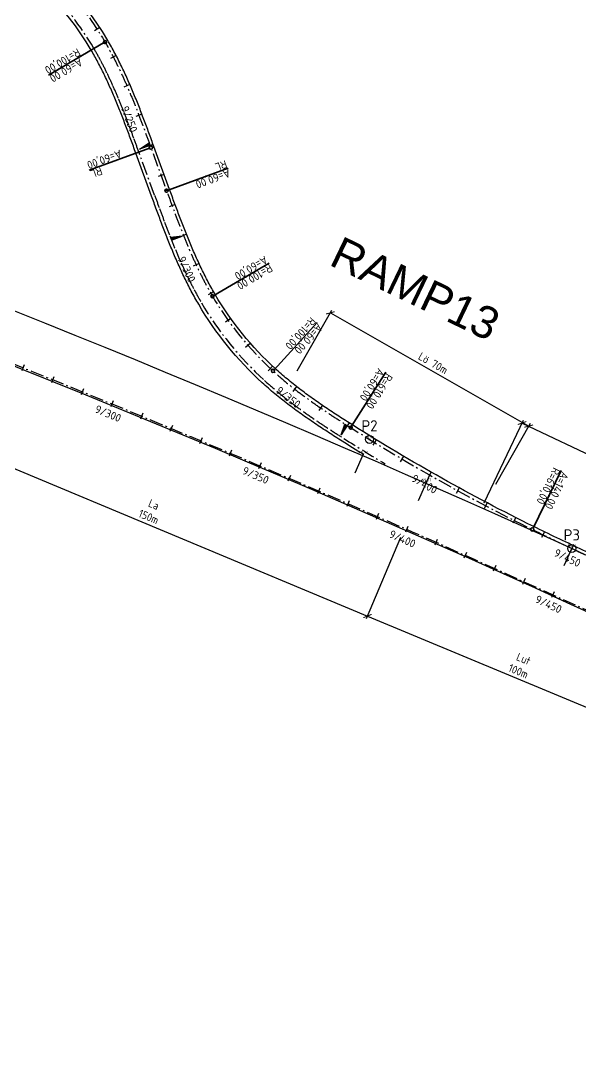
# Model space of a CAD drawing. Header units: metres. Extents: x 162815 to 178081, y 6220705 to 6240819.
# Drawn here: x 168315.6 to 168490.4, y 6228545.5 to 6228866.2 of the extents above; entities that cross this region are included whole.
import ezdxf
from ezdxf.enums import TextEntityAlignment as Align

# ---------------------------------------------------------------- set-up
doc = ezdxf.new("R2010")
doc.units = ezdxf.units.M
doc.linetypes.add('BH90-VAGMITT', pattern=[6.7, 4.2, -1, 0.5, -1])
doc.layers.get('Defpoints').update_dxf_attribs({"color": 5})
for name, color, linetype in [('00_tvångpunkter', 2, 'Continuous'), ('M-31-Centrumlinje', 4, 'BH90-VAGMITT'), ('M-312A', 3, 'Continuous'), ('M-32-Sektionering_markering', 3, 'Continuous'), ('M-32-Sektionering_text', 1, 'Continuous'), ('M-32-TP_text', 1, 'Continuous'), ('Skevningsdiagram', 1, 'Continuous')]:
    doc.layers.add(name, color=color, linetype=linetype)
doc.layers.add('M-32-TP_markering', color=3, linetype='Continuous', lineweight=35)
doc.styles.add('ARIAL', font='arial.ttf')
doc.styles.add('Iso', font='iso.shx')
doc.styles.add('ISO35', font='iso3098.shx')
doc.styles.add('ISO50', font='iso3098.shx', dxfattribs={"height": 5})
doc.dimstyles.new('BH90$0', dxfattribs={"dimtxt": 2.5, "dimasz": 2, "dimexe": 1, "dimexo": 5, "dimgap": 1, "dimtad": 1, "dimzin": 0, "dimdsep": 46, "dimtxsty": 'Iso', "dimblk1": 'ARCHTICK', "dimblk2": 'ARCHTICK', "dimsah": 1, "dimcen": 1.5, "dimadec": 0, "dimazin": 0, "dimtfac": 1, "dimtix": 1, "dimtmove": 0, "dimatfit": 3, "dimfxl": 1, "dimtolj": 1, "dimtzin": 0, "dimarcsym": 0})
picture_1 = doc.add_image_def('image1.png', size_in_pixel=(2309, 1928))

# ---------------------------------------------------------------- blocks, each defined once
blk = doc.blocks.new('_ARCHTICK')
at = {"color": 0, "linetype": 'ByBlock', "const_width": 0.15}
blk.add_lwpolyline([(-0.5, -0.5), (0.5, 0.5)], dxfattribs=at)
blk = doc.blocks.new('*D55')
at = {"layer": 'Defpoints', "color": 0, "lineweight": -2, "transparency": 16777216}
for p, q in [((168295.79, 6228762.6), (168285.15, 6228737.12)), ((168285.54, 6228738.05), (168423.96, 6228680.24)), ((168434.21, 6228704.8), (168423.57, 6228679.32))]:
    blk.add_line(p, q, dxfattribs=at)
at = {"layer": 'Defpoints', "color": 0, "transparency": 16777216}
for p in [(168297.72, 6228767.21), (168436.14, 6228709.41), (168423.96, 6228680.24)]:
    blk.add_point(p, dxfattribs=at)
at = {"layer": 'Defpoints', "color": 0, "lineweight": -2, "transparency": 16777216, "xscale": 2, "yscale": 2, "zscale": 2}
for p, rotation in [((168285.54, 6228738.05), 157.334874867428), ((168423.96, 6228680.24), 337.334874867428)]:
    blk.add_blockref('_ARCHTICK', p, dxfattribs=dict(at, rotation=rotation))
at = {"layer": 'Defpoints', "color": 0, "transparency": 16777216, "insert": (168356.42, 6228713.14), "char_height": 2.5, "attachment_point": 5, "rotation": 337.3349, "style": 'Iso'}
blk.add_mtext('\\A1;La\\P150m', dxfattribs=at)
blk = doc.blocks.new('*D56')
at = {"layer": 'Defpoints', "color": 0, "lineweight": -2, "transparency": 16777216}
for p, q in [((168434.21, 6228704.8), (168423.57, 6228679.32)), ((168423.96, 6228680.24), (168516.46, 6228641.62)), ((168525.5, 6228663.28), (168516.07, 6228640.69))]:
    blk.add_line(p, q, dxfattribs=at)
at = {"layer": 'Defpoints', "color": 0, "transparency": 16777216}
for p in [(168436.14, 6228709.41), (168527.43, 6228667.89), (168516.46, 6228641.62)]:
    blk.add_point(p, dxfattribs=at)
at = {"layer": 'Defpoints', "color": 0, "lineweight": -2, "transparency": 16777216, "xscale": 2, "yscale": 2, "zscale": 2}
for p, rotation in [((168423.96, 6228680.24), 157.334874867428), ((168516.46, 6228641.62), 337.334874867428)]:
    blk.add_blockref('_ARCHTICK', p, dxfattribs=dict(at, rotation=rotation))
at = {"layer": 'Defpoints', "color": 0, "transparency": 16777216, "insert": (168471.88, 6228664.93), "char_height": 2.5, "attachment_point": 5, "rotation": 337.3349, "style": 'Iso'}
blk.add_mtext('\\A1;Lut\\P100m', dxfattribs=at)
blk = doc.blocks.new('*D57')
at = {"layer": 'Defpoints', "color": 0, "lineweight": -2, "transparency": 16777216}
for p, q in [((168460.34, 6228715.54), (168472.63, 6228741.41)), ((168472.2, 6228740.51), (168553.45, 6228701.92)), ((168542.89, 6228679.68), (168553.88, 6228702.83))]:
    blk.add_line(p, q, dxfattribs=at)
at = {"layer": 'Defpoints', "color": 0, "transparency": 16777216}
for p in [(168458.19, 6228711.02), (168553.45, 6228701.92), (168540.75, 6228675.17)]:
    blk.add_point(p, dxfattribs=at)
at = {"layer": 'Defpoints', "color": 0, "lineweight": -2, "transparency": 16777216, "xscale": 2, "yscale": 2, "zscale": 2}
for p, rotation in [((168472.2, 6228740.51), 154.5970208892949), ((168553.45, 6228701.92), 334.5970208892949)]:
    blk.add_blockref('_ARCHTICK', p, dxfattribs=dict(at, rotation=rotation))
at = {"layer": 'Defpoints', "color": 0, "transparency": 16777216, "insert": (168514.69, 6228725.13), "char_height": 2.5, "attachment_point": 5, "rotation": 334.597, "style": 'Iso'}
blk.add_mtext('\\A1;Ls\\P90m', dxfattribs=at)
blk = doc.blocks.new('*D60')
at = {"layer": 'Defpoints', "color": 0, "lineweight": -2, "transparency": 16777216}
for p, q in [((168402, 6228756.8), (168412.85, 6228775.8)), ((168412.35, 6228774.93), (168474.31, 6228739.56)), ((168463.99, 6228721.47), (168474.81, 6228740.43))]:
    blk.add_line(p, q, dxfattribs=at)
at = {"layer": 'Defpoints', "color": 0, "transparency": 16777216}
for p in [(168399.53, 6228752.46), (168474.31, 6228739.56), (168461.51, 6228717.13)]:
    blk.add_point(p, dxfattribs=at)
at = {"layer": 'Defpoints', "color": 0, "lineweight": -2, "transparency": 16777216, "xscale": 2, "yscale": 2, "zscale": 2}
for p, rotation in [((168412.35, 6228774.93), 150.2838478019155), ((168474.31, 6228739.56), 330.2838478019156)]:
    blk.add_blockref('_ARCHTICK', p, dxfattribs=dict(at, rotation=rotation))
at = {"layer": 'Defpoints', "color": 0, "transparency": 16777216, "insert": (168444.45, 6228759.2), "char_height": 2.5, "attachment_point": 5, "rotation": 330.2838, "style": 'Iso'}
blk.add_mtext('\\A1;Lö 70m', dxfattribs=at)
blk = doc.blocks.new('_zniv')
at = {"color": 0}
for p, q in [((-0.43, 0), (0.43, 0)), ((0, 0.43), (0, -0.43))]:
    blk.add_line(p, q, dxfattribs=at)
at = {"color": 4, "style": 'Iso'}
blk.add_attdef('ZNIV', text='', height=2, dxfattribs=at).set_placement((0, 0), align=Align.BOTTOM_CENTER)
blk = doc.blocks.new('skevning')
at = {"layer": 'Skevningsdiagram'}
h = blk.add_hatch(dxfattribs=at)
h.set_pattern_fill('LINE', color=256, scale=2, angle=90, style=0)
h.set_pattern_definition([(90, (-3.5, -2.9835), (-0.25, 2e-17), [])])
h.paths.add_polyline_path([(0, 0.875), (0, 0), (-3.5, 0)])
blk.add_lwpolyline([(0, 0.875), (0, 0), (-3.5, 0)], close=True, dxfattribs=at)

msp = doc.modelspace()

# ---------------------------------------------------------------- linework, layer by layer
at = {"layer": 'Defpoints'}
for p, q in [((168422.563, 6228730.766), (168420.005, 6228724.861)), ((168443.345, 6228724.272), (168439.807, 6228716.222)), ((168487.904, 6228701.654), (168485.286, 6228695.894))]:
    msp.add_line(p, q, dxfattribs=at)
at = {"layer": 'Defpoints', "color": 4, "linetype": 'Continuous'}
for centre in [(168424.57, 6228735.402, 49.46), (168487.737, 6228701.323, 50.14)]:
    msp.add_circle(centre, 1.25, dxfattribs=at)
at = {"layer": 'M-31-Centrumlinje', "color": 9, "linetype": 'ByBlock', "flags": 128}
msp.add_lwpolyline([(167651.792, 6228975.184, -0.0814978), (168861.698, 6228507.076, -0.0616582), (169155.153, 6228281.686, -0.0395626), (169466.039, 6227922.612, -0.0395626)], format="xyb", dxfattribs=at)
at = {"layer": 'M-31-Centrumlinje', "flags": 128}
for points in [[(168258.633, 6228915.118), (168273.807, 6228909.489, -0.0007031), (168278.024, 6228907.92, -0.0021094), (168282.233, 6228906.327, -0.0035156), (168286.424, 6228904.687, -0.0049219), (168290.586, 6228902.976, -0.0063282), (168294.708, 6228901.172, -0.0077345), (168298.778, 6228899.253, -0.0091409), (168302.781, 6228897.198, -0.0105473), (168306.7, 6228894.987, -0.1270681), (168341.976, 6228859.525, -0.0105473), (168344.167, 6228855.595, -0.0091409), (168346.201, 6228851.581, -0.0077345), (168348.098, 6228847.501, -0.0063282), (168349.88, 6228843.369, -0.0049219), (168351.569, 6228839.198, -0.0035156), (168353.187, 6228834.999, -0.0021094), (168354.758, 6228830.782, -0.0007031), (168356.305, 6228826.556), (168361.217, 6228813.098, 0.0007031), (168362.764, 6228808.872, 0.0021094), (168364.335, 6228804.655, 0.0035156), (168365.953, 6228800.456, 0.0049219), (168367.641, 6228796.285, 0.0063282), (168369.423, 6228792.153, 0.0077345), (168371.321, 6228788.073, 0.0091409), (168373.355, 6228784.059, 0.0105473), (168375.545, 6228780.128, 0.0754621), (168394.433, 6228756.802, 0.0116678), (168398.218, 6228753.511, 0.00992), (168402.142, 6228750.387, 0.0081724), (168406.177, 6228747.406, 0.0064248), (168410.297, 6228744.545, 0.0046772), (168414.479, 6228741.775, 0.0029297), (168418.703, 6228739.07, 0.0266622), (168475.407, 6228707.274, 0.0028806), (168482.634, 6228703.767, 0.0020576), (168489.895, 6228700.332, 0.0012345), (168497.179, 6228696.946, 0.0004115), (168504.474, 6228693.583, -0.0000382), (168506.696, 6228692.56, -0.0001145), (168508.918, 6228691.536, -0.0172688), (168755.984, 6228567.104)], [(168218.883, 6228795.626, -0.0421323), (168839.914, 6228502.1, -0.0519449), (169107.406, 6228307.258, -0.0145874), (169212.501, 6228206.869)], [(168218.883, 6228795.626, -0.0421323), (168839.914, 6228502.1, -0.0519449), (169107.406, 6228307.258, -0.0145874), (169212.501, 6228206.869)]]:
    msp.add_lwpolyline(points, format="xyb", dxfattribs=at)
at = {"layer": 'M-31-Centrumlinje'}
msp.add_lwpolyline([(168429.417, 6228727.773, -0.0061464), (168416.564, 6228735.69, -0.0029297), (168412.302, 6228738.42, -0.0046772), (168408.057, 6228741.23, -0.0064248), (168403.853, 6228744.151, -0.0081724), (168399.713, 6228747.209, -0.00992), (168395.665, 6228750.432, -0.0116678), (168391.738, 6228753.845, -0.0754622), (168372.094, 6228778.106, -0.0105473), (168369.821, 6228782.186, -0.0091409), (168367.72, 6228786.33, -0.0077345), (168365.771, 6228790.522, -0.0063282), (168363.949, 6228794.747, -0.0049219), (168362.23, 6228798.991, -0.0035156), (168360.592, 6228803.243, -0.0021094), (168359.01, 6228807.492, -0.0007031), (168357.459, 6228811.728), (168352.547, 6228825.184, 0.0007031), (168351.003, 6228829.401, 0.0021094), (168349.445, 6228833.587, 0.0035156), (168347.847, 6228837.733, 0.0049219), (168346.188, 6228841.831, 0.0063282), (168344.446, 6228845.87, 0.0077345), (168342.6, 6228849.838, 0.0091409), (168340.633, 6228853.722, 0.0105473), (168338.524, 6228857.505, 0.1270681), (168304.66, 6228891.547, 0.0105473)], format="xyb", dxfattribs=at)
at = {"layer": 'M-31-Centrumlinje', "color": 3, "linetype": 'Continuous'}
msp.add_lwpolyline([(168224.247, 6228792.908, -0.0437567), (168853.584, 6228493.285, -0.0616582), (169143.922, 6228270.29, -0.0121106), (169244.577, 6228166.166, -0.0395626)], format="xyb", dxfattribs=at)
at = {"layer": 'M-312A'}
for points in [[(168497.598, 6228697.853, -0.0012345), (168490.319, 6228701.238, -0.0020576), (168483.065, 6228704.669, -0.0028806), (168475.848, 6228708.171, -0.0266622), (168419.238, 6228739.915, -0.0029297), (168415.024, 6228742.614, -0.0046772), (168410.857, 6228745.373, -0.0064248), (168406.758, 6228748.22, -0.0081724), (168402.749, 6228751.181, -0.00992), (168398.856, 6228754.281, -0.0116678), (168395.106, 6228757.541, -0.0754622), (168376.408, 6228780.634, -0.0105473), (168374.239, 6228784.527, -0.0091409), (168372.221, 6228788.508, -0.0077345), (168370.337, 6228792.56, -0.0063282), (168368.565, 6228796.669, -0.0049219), (168366.883, 6228800.822, -0.0035156), (168365.27, 6228805.008, -0.0021094), (168363.703, 6228809.217, -0.0007031), (168362.157, 6228813.44), (168357.244, 6228826.899, 0.0007031), (168355.696, 6228831.127, 0.0021094), (168354.123, 6228835.352, 0.0035156), (168352.5, 6228839.564, 0.0049219), (168350.804, 6228843.753, 0.0063282), (168349.012, 6228847.908, 0.0077345), (168347.101, 6228852.016, 0.0091409), (168345.05, 6228856.063, 0.0105473), (168342.839, 6228860.03, 0.1270681), (168307.21, 6228895.847, 0.0105473)], [(168422.563, 6228730.766, -0.003131), (168416.029, 6228734.845, -0.0029297), (168411.758, 6228737.581, -0.0046772), (168407.497, 6228740.402, -0.0064248), (168403.272, 6228743.337, -0.0081724), (168399.106, 6228746.414, -0.00992), (168395.027, 6228749.662, -0.0116678), (168391.065, 6228753.106, -0.0754622), (168371.231, 6228777.601, -0.0105473), (168368.937, 6228781.718, -0.0091409), (168366.82, 6228785.894, -0.0077345), (168364.858, 6228790.115, -0.0063282), (168363.025, 6228794.363, -0.0049219), (168361.3, 6228798.625, -0.0035156), (168359.657, 6228802.89, -0.0021094), (168358.071, 6228807.146, -0.0007031), (168356.519, 6228811.385), (168351.608, 6228824.841, 0.0007031), (168350.065, 6228829.056, 0.0021094), (168348.509, 6228833.234, 0.0035156), (168346.916, 6228837.367, 0.0049219), (168345.265, 6228841.447, 0.0063282), (168343.533, 6228845.463, 0.0077345), (168341.7, 6228849.403, 0.0091409), (168339.749, 6228853.253, 0.0105473), (168337.661, 6228857, 0.1270681), (168304.15, 6228890.687, 0.0105473)]]:
    msp.add_lwpolyline(points, format="xyb", dxfattribs=at)
at = {"layer": 'M-32-Sektionering_markering'}
for p, q in [((168340.344, 6228864.069), (168338.667, 6228862.978)), ((168345.425, 6228855.35), (168343.652, 6228854.425)), ((168349.741, 6228846.252), (168347.906, 6228845.456)), ((168353.516, 6228836.946), (168351.648, 6228836.231)), ((168357.004, 6228827.557), (168355.125, 6228826.871)), ((168360.433, 6228818.164), (168358.554, 6228817.478)), ((168363.866, 6228808.775), (168361.989, 6228808.083)), ((168367.425, 6228799.46), (168365.568, 6228798.716)), ((168371.356, 6228790.327), (168369.544, 6228789.481)), ((168375.898, 6228781.515), (168374.162, 6228780.521)), ((168381.236, 6228773.182), (168379.608, 6228772.02)), ((168387.379, 6228765.423), (168385.875, 6228764.105)), ((168316.771, 6228758.718), (168316.024, 6228756.863)), ((168316.771, 6228758.718), (168316.024, 6228756.863)), ((168394.266, 6228758.317), (168392.901, 6228756.855)), ((168326.045, 6228754.97), (168325.293, 6228753.116)), ((168326.045, 6228754.97), (168325.293, 6228753.116)), ((168335.309, 6228751.198), (168334.553, 6228749.347)), ((168335.309, 6228751.198), (168334.553, 6228749.347)), ((168401.816, 6228751.902), (168400.587, 6228750.324)), ((168344.564, 6228747.404), (168343.803, 6228745.555)), ((168344.564, 6228747.404), (168343.803, 6228745.555)), ((168409.852, 6228746.057), (168408.722, 6228744.407)), ((168353.81, 6228743.588), (168353.044, 6228741.74)), ((168353.81, 6228743.588), (168353.044, 6228741.74)), ((168418.182, 6228740.585), (168417.108, 6228738.898)), ((168363.046, 6228739.748), (168362.276, 6228737.902)), ((168363.046, 6228739.748), (168362.276, 6228737.902)), ((168372.273, 6228735.886), (168371.498, 6228734.042)), ((168372.273, 6228735.886), (168371.498, 6228734.042)), ((168426.649, 6228735.297), (168425.604, 6228733.592)), ((168381.49, 6228732.002), (168380.711, 6228730.16)), ((168381.49, 6228732.002), (168380.711, 6228730.16)), ((168390.698, 6228728.095), (168389.914, 6228726.255)), ((168390.698, 6228728.095), (168389.914, 6228726.255)), ((168435.203, 6228730.149), (168434.185, 6228728.427)), ((168443.84, 6228725.141), (168442.851, 6228723.403)), ((168399.896, 6228724.165), (168399.108, 6228722.327)), ((168399.896, 6228724.165), (168399.108, 6228722.327)), ((168409.085, 6228720.213), (168408.292, 6228718.377)), ((168409.085, 6228720.213), (168408.292, 6228718.377)), ((168452.557, 6228720.276), (168451.597, 6228718.521)), ((168418.264, 6228716.238), (168417.467, 6228714.404)), ((168418.264, 6228716.238), (168417.467, 6228714.404)), ((168461.353, 6228715.554), (168460.422, 6228713.784)), ((168427.433, 6228712.241), (168426.631, 6228710.409)), ((168427.433, 6228712.241), (168426.631, 6228710.409)), ((168470.226, 6228710.977), (168469.324, 6228709.192)), ((168436.592, 6228708.222), (168435.786, 6228706.391)), ((168436.592, 6228708.222), (168435.786, 6228706.391)), ((168479.172, 6228706.545), (168478.299, 6228704.746)), ((168445.741, 6228704.18), (168444.931, 6228702.351)), ((168445.741, 6228704.18), (168444.931, 6228702.351)), ((168488.185, 6228702.24), (168487.333, 6228700.431)), ((168454.881, 6228700.116), (168454.066, 6228698.289)), ((168454.881, 6228700.116), (168454.066, 6228698.289)), ((168464.01, 6228696.029), (168463.191, 6228694.204)), ((168464.01, 6228696.029), (168463.191, 6228694.204)), ((168473.13, 6228691.92), (168472.306, 6228690.097)), ((168473.13, 6228691.92), (168472.306, 6228690.097)), ((168482.239, 6228687.788), (168481.411, 6228685.968)), ((168482.239, 6228687.788), (168481.411, 6228685.968))]:
    msp.add_line(p, q, dxfattribs=at)
at = {"layer": 'M-32-Sektionering_text'}
for p, q in [((168353.516, 6228836.946), (168351.648, 6228836.231)), ((168371.356, 6228790.327), (168369.544, 6228789.481)), ((168401.816, 6228751.902), (168400.587, 6228750.324)), ((168344.564, 6228747.404), (168343.803, 6228745.555)), ((168344.564, 6228747.404), (168343.803, 6228745.555)), ((168390.698, 6228728.095), (168389.914, 6228726.255)), ((168390.698, 6228728.095), (168389.914, 6228726.255)), ((168443.84, 6228725.141), (168442.851, 6228723.403)), ((168436.592, 6228708.222), (168435.786, 6228706.391)), ((168436.592, 6228708.222), (168435.786, 6228706.391)), ((168488.185, 6228702.24), (168487.333, 6228700.431)), ((168482.239, 6228687.788), (168481.411, 6228685.968)), ((168482.239, 6228687.788), (168481.411, 6228685.968))]:
    msp.add_line(p, q, dxfattribs=at)
at = {"layer": 'M-32-TP_markering'}
for p, q in [((168341.545, 6228859.272), (168324.289, 6228849.162)), ((168355.835, 6228826.384), (168337.047, 6228819.527)), ((168361.687, 6228813.269), (168380.474, 6228820.127)), ((168375.977, 6228780.381), (168393.233, 6228790.492)), ((168394.77, 6228757.172), (168408.248, 6228771.947)), ((168418.971, 6228739.492), (168429.669, 6228756.391)), ((168475.628, 6228707.722), (168484.466, 6228725.663))]:
    msp.add_line(p, q, dxfattribs=at)
for centre in [(168341.976, 6228859.525), (168356.305, 6228826.556), (168361.217, 6228813.098), (168375.545, 6228780.128), (168394.433, 6228756.802), (168418.703, 6228739.07), (168475.407, 6228707.274)]:
    msp.add_circle(centre, 0.5, dxfattribs=at)

# ---------------------------------------------------------------- block references
at = {"layer": 'Defpoints'}
for p, rotation in [((168356.064, 6228827.214), 20.05668), ((168417.645, 6228739.741), 57.53367)]:
    msp.add_blockref('skevning', p, dxfattribs=dict(at, rotation=rotation))
at = {"layer": 'Defpoints', "yscale": -1, "rotation": 201.83659752168}
msp.add_blockref('skevning', (168362.783, 6228797.6), dxfattribs=at)
at = {"layer": 'Defpoints', "xscale": 0.4, "yscale": 0.4, "zscale": 0.4}
for p, values in [((168424.57, 6228735.402), {'ZNIV': '49.46'}), ((168422.563, 6228730.766), {'ZNIV': '49.33'}), ((168442.393, 6228722.107), {'ZNIV': '49.57'}), ((168487.904, 6228701.654), {'ZNIV': '50.14'})]:
    msp.add_blockref('_zniv', p, dxfattribs=at).add_auto_attribs(values)

# ---------------------------------------------------------------- texts
at = {"layer": 'Defpoints', "style": 'ARIAL'}
msp.add_text('RAMP13', height=10, rotation=334.37576, dxfattribs=at).set_placement((168411.566, 6228790.091))
at = {"layer": 'Defpoints', "color": 7, "linetype": 'Continuous', "style": 'ISO35'}
for s, p in [('P2', (168424.57, 6228737.902, 49.46)), ('P3', (168487.737, 6228703.823, 50.14))]:
    msp.add_text(s, height=3.5, dxfattribs=at).set_placement(p, align=Align.CENTER)
at = {"layer": 'M-32-Sektionering_text', "style": 'ISO50'}
for s, rotation, p in [('9/250', 290.964, (168350.715, 6228835.873)), ('9/300', 295.01528, (168368.638, 6228789.058)), ('9/350', 322.07291, (168399.972, 6228749.535)), ('9/300', 337.63897, (168343.423, 6228744.63)), ('9/300', 337.63897, (168343.423, 6228744.63)), ('9/350', 336.93735, (168389.523, 6228725.334)), ('9/350', 336.93735, (168389.523, 6228725.334)), ('9/400', 330.36403, (168442.356, 6228722.533)), ('9/400', 336.23573, (168435.383, 6228705.476)), ('9/400', 336.23573, (168435.383, 6228705.476)), ('9/450', 334.78585, (168486.907, 6228699.526)), ('9/450', 335.53411, (168480.997, 6228685.058)), ('9/450', 335.53411, (168480.997, 6228685.058))]:
    msp.add_text(s, height=2.5, rotation=rotation, dxfattribs=at).set_placement(p, align=Align.TOP_CENTER)
at = {"layer": 'M-32-TP_text', "style": 'ISO35'}
for s, rotation, p in [('R=100,00', 210.36598, (168324.162, 6228849.378)), ('A=60,00', 200.05273, (168336.962, 6228819.762))]:
    msp.add_text(s, height=2.5, rotation=rotation, dxfattribs=at).set_placement(p, align=Align.TOP_RIGHT)
for s, rotation, p in [('A=60,00', 210.36598, (168324.415, 6228848.946)), ('RL', 200.05273, (168337.133, 6228819.292))]:
    msp.add_text(s, height=2.5, rotation=rotation, dxfattribs=at).set_placement(p, align=Align.RIGHT)
for s, rotation, p in [('RL', 200.05274, (168380.389, 6228820.362)), ('A=60,00', 210.36599, (168393.107, 6228790.707)), ('R=100,00', 227.62791, (168408.064, 6228772.116)), ('A=60,00', 237.66399, (168429.457, 6228756.524)), ('R=610,00', 243.77307, (168484.242, 6228725.774))]:
    msp.add_text(s, height=2.5, rotation=rotation, dxfattribs=at).set_placement(p, align=Align.TOP_LEFT)
for s, rotation, p in [('A=60,00', 200.05274, (168380.56, 6228819.892)), ('R=100,00', 210.36599, (168393.359, 6228790.276)), ('A=60,00', 227.62791, (168408.433, 6228771.779)), ('R=610,00', 237.66399, (168429.88, 6228756.257)), ('A=140,00', 243.77307, (168484.69, 6228725.553))]:
    msp.add_text(s, height=2.5, rotation=rotation, dxfattribs=at).set_placement(p)

# ---------------------------------------------------------------- dimensions: what is measured, and where the dimension line sits
at = {"layer": 'Defpoints'}
for base, p1, p2, angle, text, picture, middle in [((168474.311, 6228739.562), (168399.525, 6228752.459), (168461.507, 6228717.129), 330.28385, 'Lö 70m', '*D60', (168444.446, 6228759.199)), ((168553.452, 6228701.925), (168458.194, 6228711.019), (168540.746, 6228675.168), 334.59702, 'Ls\\P90m', '*D57', (168514.685, 6228725.132))]:
    dim = msp.add_linear_dim(base=base, p1=p1, p2=p2, angle=angle, text=text, dimstyle='BH90$0', dxfattribs=at)
    dim.commit()
    dim.dimension.update_dxf_attribs({"geometry": picture, "text_midpoint": middle})
for base, p1, p2, text, picture, middle in [((168423.955, 6228680.245), (168297.718, 6228767.211), (168436.136, 6228709.415), 'La\\P150m', '*D55', (168356.417, 6228713.144)), ((168516.457, 6228641.616), (168436.136, 6228709.415), (168527.43, 6228667.893), 'Lut\\P100m', '*D56', (168471.876, 6228664.929))]:
    dim = msp.add_linear_dim(base=base, p1=p1, p2=p2, angle=337.33487, text=text, dimstyle='BH90$0', override={"dimtmove": 1}, dxfattribs=at)
    dim.commit()
    dim.dimension.update_dxf_attribs({"geometry": picture, "text_midpoint": middle})

# ---------------------------------------------------------------- pictures from other files: only their frames are drawn
at = {"layer": '00_tvångpunkter'}
image = msp.add_image(picture_1, insert=(166845.455, 6228001.945), size_in_units=(2512.527, 2097.944), dxfattribs=at)
image.dxf.flags = 7

doc.saveas('drawing.dxf')
